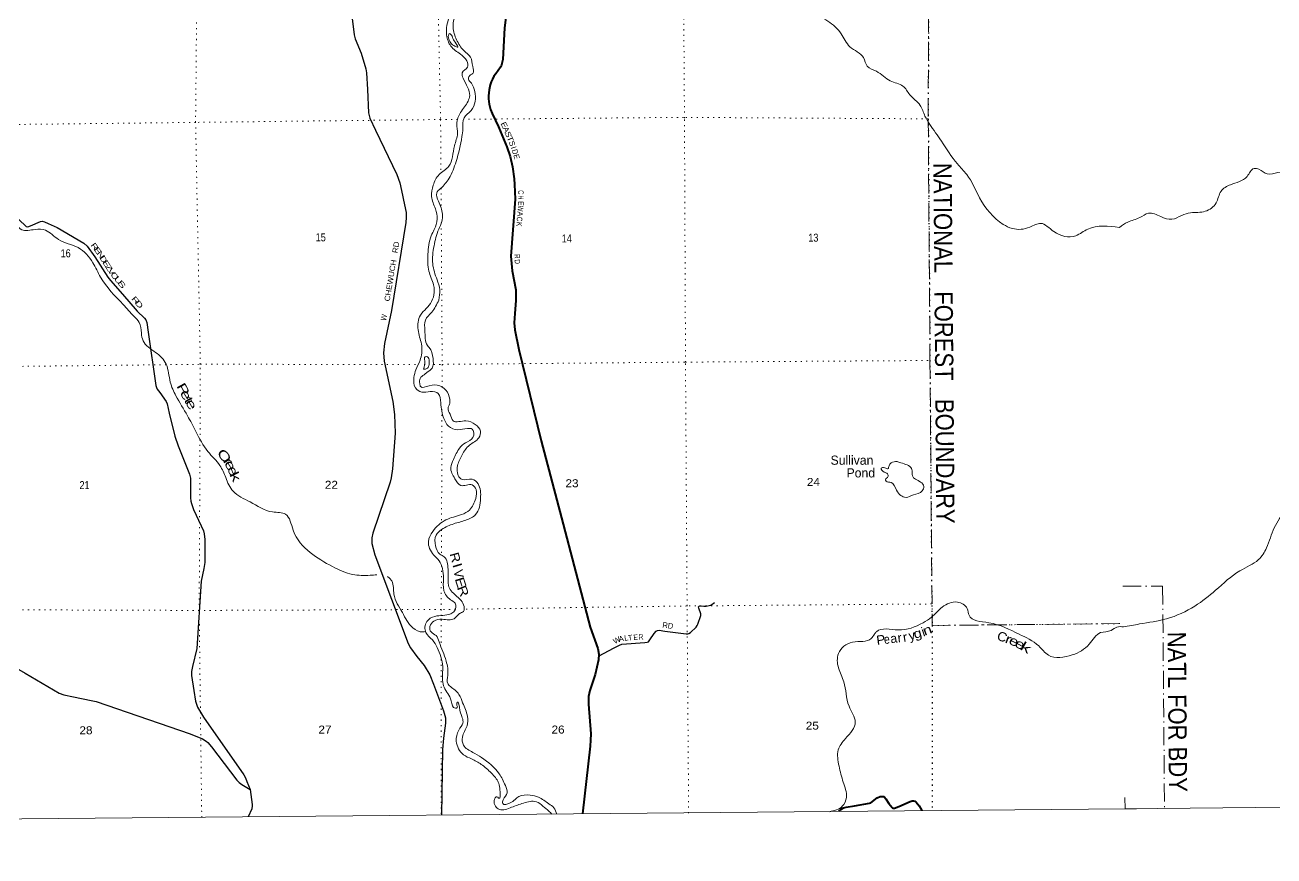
# Model space of a CAD drawing. Header units: feet. Extents: x -2 to 244583, y 367190 to 553316.
# Drawn here: x 189955 to 217269, y 367440 to 385617 of the extents above; entities that cross this region are included whole.
import ezdxf
from ezdxf.enums import TextEntityAlignment as Align

# ---------------------------------------------------------------- set-up
doc = ezdxf.new("R2010")
doc.units = ezdxf.units.FT
doc.header["$LTSCALE"] = 80
doc.linetypes.add('DOT_DASHED', pattern=[7.7, 5, -1.2, 0.3, -1.2])
doc.linetypes.add('DOTTED', pattern=[1.5, 0.3, -1.2])
for name, color, linetype, lineweight in [('26', 7, 'Continuous', 40), ('27', 7, 'Continuous', 35), ('29', 7, 'Continuous', 25), ('30', 7, 'Continuous', 25), ('39', 7, 'Continuous', 13), ('4', 7, 'Continuous', 13), ('41', 7, 'Continuous', 13), ('44', 7, 'DOT_DASHED', 13), ('6', 7, 'DOTTED', 25), ('7', 7, 'DOTTED', 13)]:
    doc.layers.add(name, color=color, linetype=linetype, lineweight=lineweight)

msp = doc.modelspace()

# ---------------------------------------------------------------- linework, layer by layer
at = {"layer": '26'}
for points in [[(200474.17, 385841.92), (200438.73, 385551.93), (200401.64, 384865.02), (200385.84, 384776.37), (200377.35, 384738.15), (200352.62, 384695.98), (200247.89, 384551.27), (200208.88, 384497.1), (200175.73, 384434.47), (200148.14, 384370.76), (200124.79, 384307.05), (200102.95, 384195.31), (200090.83, 384069.2), (200091.9, 383998.06), (200106.75, 383885.51), (200136.47, 383770.83), (200171.23, 383677.22), (200310.92, 383388.53), (200494.29, 382954.58), (200563.06, 382742.98), (200617.24, 382510.81), (200652.2, 382254.54), (200661.93, 382127.81), (200674.66, 381803.37), (200578.88, 380558.6), (200611.75, 380236.09), (200686.5, 379820.73), (200690.41, 379757.12), (200690.41, 379591.48), (200668.25, 379309.04), (200654.33, 379105.16), (200664.73, 378948.4), (200755.54, 378520.88), (201240.34, 376524.2), (201688.19, 374835.94), (202314.26, 372443.77), (202483.42, 371981.68), (202502.92, 371857.12), (202494.45, 371731.79), (202420.64, 371409.72), (202308.46, 371057.59), (202277.95, 370926.96), (202281.04, 370757.49), (202330.68, 370114.56), (202324.64, 369971.31), (202311.43, 369842.64), (202147.99, 368358.81)], [(207752.36, 368421.92), (207793.25, 368454.2), (207857.86, 368490.11), (207909.71, 368505.89), (208097.04, 368537.36), (208423.37, 368594.45), (208448.9, 368606.22), (208588.91, 368710.62), (208653.49, 368739.08), (208684.59, 368745.07), (208705.8, 368744.39), (208730.06, 368739.08), (208752.79, 368724.72), (208780.06, 368691.7), (208844.05, 368590.7), (208916.12, 368497.72), (208926.28, 368491.31), (208940.63, 368485.32), (208952.6, 368484.13), (208968.41, 368487.43), (209063.17, 368523.3), (209313.23, 368635.1), (209333.07, 368642.13), (209359.39, 368644.52), (209384.52, 368644.52), (209410.84, 368638.54), (209433.97, 368626.55), (209443.14, 368620.58), (209510.09, 368537.58), (209566.03, 368436.61)]]:
    msp.add_lwpolyline(points, dxfattribs=at)
at = {"layer": '29'}
for points in [[(196973.91, 386896.75), (197154.13, 385403.42), (197176.45, 385317.14), (197307.52, 384997.28), (197409.43, 384656.04), (197422.58, 384568.73), (197445.01, 384202.48), (197469.9, 383694.66), (197495.84, 383576.64), (197616.8, 383317.15), (198088.5, 382343.58), (198150.71, 382166.31), (198185.38, 381997.52), (198256.07, 381681.63), (198289.56, 381516.43), (198294.04, 381404.38), (198284.56, 381299.29), (197968.18, 379373.01), (197813.81, 378650.37), (197796.86, 378446.28), (197812.12, 378263.96), (197997.98, 377384.69), (198034.44, 377094.92), (198048.86, 376690.43), (197989.46, 375905), (197963.13, 375712.27), (197940.19, 375613.68), (197559.63, 374504.36), (197537.08, 374396.82), (197541.7, 374276.93), (197608.32, 374027.45), (198334.35, 372088.61), (198388.79, 371991.58), (198523.77, 371804.55), (198684.93, 371603.47), (198804.64, 371405.11), (198890.52, 371199.16), (199104.32, 370615.75), (199149.53, 370463.9), (199154.01, 370421.32), (199152.84, 370344.11), (199104.81, 370020.05), (199084.89, 369768.47), (199063.38, 368330.97)], [(189822.35, 381363.26), (189979.44, 381210.47), (190014.53, 381199.34), (190076.03, 381222.64), (190293.29, 381315.44), (190332.54, 381324.83), (190381.81, 381311.39), (190462.36, 381277.37), (190661.67, 381184.99), (191241.79, 380840.78), (191314.02, 380777.11), (191483.25, 380543.83), (191765.84, 380103.49), (191823.78, 380024.94), (192087.64, 379729.37), (192407.92, 379355.37), (192571.05, 379202.58), (192594.46, 379164.52), (192616.86, 379106.25), (192651.8, 378896.76), (192815.76, 377729.68), (192829.61, 377687.71), (192847.53, 377651.85), (192906.45, 377574.8), (193045.46, 377381.74), (193064.76, 377329.15), (193110.07, 377126.22), (193229.21, 376623.21), (193303.84, 376411.98), (193555.9, 375790.37), (193573.14, 375706.68), (193576.19, 375587.13), (193572.42, 375275.18), (193582.09, 375201.33), (193593.29, 375149.79), (193639.04, 375021.68), (193808.38, 374659.6), (193857.56, 374549.21), (193873.23, 374489.82), (193891.13, 374363.84), (193886.67, 373857.87), (193867.5, 373729.88), (193809.37, 373448.07), (193713.99, 371976.84), (193617.71, 371584.31), (193595.53, 371475.7), (193595.74, 371389.07), (193650.34, 371061.09), (193680.63, 370825.81), (193729.12, 370696.91), (193858.1, 370473.65), (194740.56, 369218.73), (194775.75, 369151.8), (194807.09, 369067.86), (194875.66, 368896.87)], [(202509.4, 371815.74), (202824.13, 371985.96), (202952.23, 372052.76), (203005.17, 372072.68), (203512.1, 372106.54), (203559.13, 372114.39), (203586.71, 372127.6), (203619.6, 372164.81), (203717.37, 372304.83), (203756.21, 372354.17), (203785.74, 372371.31), (203825.63, 372376.58), (203946.74, 372359.4), (204412.39, 372298.15), (204452.7, 372298.15), (204474.04, 372305.59), (204506.45, 372325.04), (204629.62, 372446.05), (204657.02, 372484.88), (204669.93, 372511.04), (204732.64, 372697.04), (204735.29, 372736.52), (204688.91, 372861.25), (204685.61, 372888.65), (204687.85, 372895.37), (204694.57, 372906.57), (204711, 372911.59), (204797.54, 372901.61), (204851.33, 372904.33), (204914.04, 372915.54), (204954.49, 372927.93), (205034.94, 372982.35)], [(189772.67, 371549.65), (189955.26, 371435.74), (190700.21, 370999.77), (190802.84, 370964.75), (191016.22, 370919.59), (191402.66, 370843.5), (191510.53, 370816.85), (193564.59, 370109.09), (193836.35, 370002.7), (193915.77, 369951.83), (193951.6, 369920.46), (194035.72, 369829.83), (194587.72, 369095.82), (194641.38, 369044.23), (194700.49, 369003.35), (194875.66, 368896.87)], [(194875.66, 368896.87), (194922.21, 368568.88), (194923.55, 368534.41), (194912.23, 368470.25), (194837.3, 368293.52)]]:
    msp.add_lwpolyline(points, dxfattribs=at)
at = {"layer": '39'}
for points in [[(201931.89, 399063.92), (201871.73, 398925.31), (201823.56, 398776.48), (201855.72, 398592.42), (201871.9, 398422.67), (201800.92, 398221.61), (201796.75, 398037.96), (201862.54, 397794.98), (201880.32, 397588.88), (201884.62, 397439.45), (201860.98, 397316.58), (201829.57, 397220.05), (201836.62, 396959.56), (201861.4, 396662.54), (201985.84, 396083.8), (202199.03, 395500.02), (202352.57, 394993.63), (202404.34, 394760.9), (202432.78, 394603.12), (202562.45, 394472.46), (202692.18, 394345.84), (202735.26, 394232.31), (202681.1, 394089.6), (202523.19, 393877.41), (202361.24, 393836.85), (202263.63, 393775.38), (202204.59, 393560.05), (202111.71, 393385.48), (201795.67, 393114.53), (201670.97, 392980.69), (201492.5, 392736.44), (201382.94, 392515.63), (201277.24, 392280.64), (200992.88, 391956.84), (200751.82, 391711.28), (200633.06, 391422.35), (200587.04, 391256.93), (200628.59, 390840.62), (200590.2, 390491.83), (200558.46, 390367.04), (200572.94, 390051.97), (200590.54, 390003.32), (200579.5, 389922.7), (200560.57, 389684.72), (200503.62, 389475.42), (200406.06, 389417.99), (200284.8, 389405.23), (200182.94, 389325.64), (200093.67, 389114.69), (200036.13, 388854.94), (199897.5, 388737.41), (199529.43, 388505.39), (199266.95, 388326.69), (199247.41, 388209.83), (199379.92, 387976.18), (199602.35, 387664.82), (199734.18, 387372.64), (199851.68, 387064.48), (199907.94, 386696.45), (199863.79, 386373.97), (199779.15, 386213.43), (199430.94, 385952.94), (199337.75, 385752.13), (199317.42, 385566.64), (199392.96, 385295.29), (199551.66, 385057.31), (199697.3, 384910.32), (199747.46, 384711.93), (199749.7, 384558.49), (199700.91, 384528.76), (199653.35, 384432.4), (199716.87, 384340.85), (199789.49, 384164.4), (199799.01, 383942.25), (199711.93, 383745.41), (199556.62, 383583.65), (199529.64, 383347.78), (199511.47, 383174.38), (199381.97, 382630.82), (199228.3, 382263.15), (199041.99, 382039.17), (198958.11, 381943.22), (198998.39, 381763.11), (199081.87, 381479.55), (199069.89, 381318.2), (199003.3, 381147.37), (198900.16, 380785.18), (198871.35, 380393.89), (198966.14, 380041.58), (199026.18, 379824.9), (199003.33, 379597.06)], [(201713.12, 397790.62), (201762.86, 397555.89), (201758.83, 397384.36), (201724.6, 397219.22), (201712.09, 396839.85), (201675.09, 396610.15), (201644.35, 396398.54), (201670.86, 396248.86), (201765.68, 396072.17), (201890.85, 395901.18), (201967.44, 395718.64), (202074.69, 395396.46), (202176.45, 395122.8), (202192.11, 394908.64), (202018.97, 394775.35), (201918.84, 394497.92), (201983.68, 394174.2), (202098.17, 393952.87), (202146.76, 393792.85), (202098.02, 393595.58), (202024.09, 393487.41), (201793.59, 393282.1), (201389.97, 392771.91), (201278.22, 392537), (201170.77, 392324.24), (200954.1, 392092.53), (200645.18, 391740.75), (200575.63, 391542.05), (200508.63, 391211.69), (200506.03, 391062.04), (200532.43, 390902.27), (200507.74, 390690.59), (200467.58, 390535.61), (200460, 390232.9), (200445.44, 390023.13), (200429.72, 389888.06), (200325.33, 389764.09), (200213.86, 389553.39), (200116.5, 389340.52), (199930.94, 389007.53), (199787.65, 388837.56), (199449.88, 388607.22), (199217.48, 388412.03), (199170.39, 388182.44), (199246.36, 387947.42), (199327.74, 387829.41), (199482.64, 387611.67), (199666.8, 387306.79), (199723.87, 387009.4), (199763.03, 386906.01), (199758.73, 386710.25), (199783.72, 386431.4), (199713.59, 386303), (199348.54, 385984.15), (199210.25, 385723.29), (199176.15, 385396.66), (199268.17, 385153.38), (199476.07, 384979.44), (199613.65, 384834.56), (199630.16, 384693.07), (199517.74, 384573.23), (199538.52, 384451.87), (199633.11, 384254.99), (199679.4, 384070.77), (199643.65, 383948.04), (199481.32, 383703.61), (199395.65, 383454.27), (199413.33, 383240.09), (199345.62, 382974.4), (199223.3, 382525.63), (199009.23, 382344.35), (198883.35, 382109.6), (198846.19, 381865.76), (198929.81, 381594.32), (198969.62, 381373.84), (198904.34, 381142.43), (198838.17, 381007.93), (198766.8, 380600.98), (198786.69, 380231.34), (198890.17, 379931.41), (198897.71, 379713.32), (198820.84, 379526.45), (198585.26, 379232.38), (198557.27, 378909.72), (198630.32, 378598.02), (198594.35, 378283.52), (198503.09, 378074.61), (198460.76, 377907.55), (198494.4, 377677.04), (198632.64, 377588.67), (198816.49, 377602.74)], [(213888.31, 381187.19), (213197.69, 381152.24), (212931.58, 381007.89), (212454.22, 381096.06), (212165.66, 381276.96), (211928.53, 381194.86), (211546.68, 381164.87), (211345.89, 381255.96), (210829.89, 381837.11), (210549.22, 382346.97), (210344.01, 382577.4), (209994.61, 383077.93), (209740.49, 383442.15), (209635.65, 383625.01), (209529.38, 383858.36), (209304.01, 384091.03), (209152.82, 384280.48), (208877.59, 384392.6), (208573.24, 384603.96), (208374.71, 384715.21), (208292.12, 384901.86), (207994.16, 385141.42), (207803.66, 385422.14), (207512.23, 385702), (207127.3, 385926.38), (206879.09, 386104.81), (206347.59, 386223.87), (205918.31, 386281.22), (205410.83, 386555.44), (205127.08, 386629.3), (204714.6, 386569.37), (204242.96, 386629.22), (204065.39, 386806.85), (203813.93, 386880.35), (203167.71, 387200.55), (202807.49, 387467.05), (202549.85, 387702.11), (202213.85, 388313.52), (201909.22, 388672.25), (201719.65, 388679.41)], [(228852.84, 385226.51), (228413.47, 385389.79), (227876.5, 385587.57), (227339.34, 385795.44), (226949.47, 385905.13), (226648.74, 386105.43), (226114.09, 386392.15), (225673.42, 386308.91), (225397.84, 386042.96), (225026.18, 385627.67), (224775.24, 385445.04), (224452.18, 385127.66), (224317.07, 384698.73), (224096.74, 384395.46), (223629.77, 383895.49), (223355.03, 383376.99), (222961.09, 382860.25), (222805.34, 382768.35), (222681.03, 382826.57), (222418.62, 382924.56), (222200.86, 382906.23), (221945.53, 382846.76), (221556.8, 382897.87), (221205.41, 382897.17), (220718.77, 382893.86), (220000.39, 382968.94), (219595.17, 382827.79), (219121.6, 382461.04), (218686.3, 382204.14), (218305.89, 382033.16), (218020.19, 382082.21), (217719.38, 382286.56), (217355.87, 382390.69), (217118.2, 382357.83), (216938.45, 382463.47), (216833.16, 382477.61), (216678.97, 382304.92), (216314.94, 382122.13), (216111.68, 381980.82), (216001.51, 381724.12), (215766.73, 381541.8), (215444.27, 381507.3), (215251.52, 381449.04), (215034.97, 381368.09), (214791.55, 381424.02), (214523.51, 381499.68), (214333.52, 381403.08), (214072.84, 381307.14), (213888.31, 381187.19)], [(199231.02, 385428.33), (199214.1, 385390.94), (199233.33, 385280.95), (199290.85, 385193.5), (199354.98, 385154.42), (199417.29, 385131.51), (199383.85, 385206.57), (199314.58, 385324.44), (199269.18, 385411.75), (199231.02, 385428.33)], [(187245.76, 384116.63), (187375.37, 383634.73), (187523.53, 383186.93), (187742.21, 382899.83), (188045.97, 382638), (188292.54, 382491.89), (188827.23, 382300.12), (189024.44, 382075.84), (189077.97, 381820.89), (189150.83, 381664.63), (189369.59, 381557.18), (189674.29, 381376.1), (189883.47, 381139.57), (190174.2, 381144.35), (190404.11, 381127.62), (190686.37, 380926.6), (191116.23, 380746.11), (191441.4, 380417.43), (191607.25, 380100.65), (192098.85, 379503.62), (192340.04, 379242.51), (192451.52, 379110.03), (192501.31, 378879.35), (192537.67, 378709.37), (192811.24, 378455.96), (193042.36, 378196.98), (193132.64, 377804.34), (193254.33, 377508.24), (193507.56, 377069.35), (193691.25, 376724.11), (193954.6, 376287.12), (194217.47, 375981.35), (194343.57, 375717.5), (194505.6, 375418.93), (194878.3, 375184.58), (195368.26, 374965.06), (195654.28, 374913.38), (195819.75, 374564.3), (196191.55, 374079.66), (196678.45, 373771.35), (197118.49, 373598.82), (197501.79, 373580.35), (197651, 373591.5)], [(213971.14, 372448.96), (214329.31, 372514.83), (214920.84, 372629.26), (215539.5, 372907.87), (215991.29, 373251.97), (216524.29, 373678.45), (216929.55, 373922.65), (217106.33, 374180.64), (217271.6, 374616.21), (217510.18, 375020.86), (217648.78, 375478.14), (217737.53, 376007.2), (217899.52, 376299.25), (218152.35, 376593.04), (218488.84, 376947.05), (218765.3, 377376.67), (218938.74, 377598.22), (219220.62, 377852.17), (219567.99, 378060.91), (220059.51, 378229.99), (220676.86, 378262.08), (221432.2, 378155.38), (221804.56, 378011.01), (222032.89, 377900.24), (222290.13, 377860.74), (222588.56, 377779.6), (223241.67, 377842.69), (223559, 377933.66), (223852.81, 377882.74), (224022, 377906.2), (224168.51, 378058.54), (224614.52, 378283.32), (225122.19, 378557.77), (225409.9, 378613.82), (225653.52, 378547.79), (225763.55, 378392.31), (225946.42, 378230.15), (226237.95, 378088.27), (226513.36, 378049.12), (226928.02, 378119.73), (227424.17, 378153.53), (227632.56, 378238.36), (227729.61, 378337.21), (227936.34, 378403.83), (228228.79, 378423.6), (228605.56, 378469.24), (229058.27, 378451.69), (229610.25, 378417.86), (229918.77, 378547.05), (230144.74, 378767.6), (230317.41, 378924.48), (230550.41, 379094.64), (230800.92, 379299.49), (231295.5, 379519.15), (231601.41, 379678.59), (231833.67, 379887.13), (232049.41, 379905.43), (232338.67, 379985.76), (232505.91, 380110.2), (232735.83, 380439.93), (232964.1, 380646.37), (233235.38, 380716.25), (233426.43, 380653.25), (233837.34, 380499.52), (234282.25, 380572.74), (234580.35, 380717.89), (234709.93, 380910.31), (234841.25, 381116.91), (235062.81, 381147.44), (235332.39, 381201.12), (235472.07, 381288.67)], [(199003.33, 379597.06), (198848.87, 379334.37), (198711.61, 379162.32), (198700.85, 378932.31), (198757.59, 378606.67), (198793.4, 378561.86), (198877.4, 378322.71), (198856.76, 378110.98), (198742.6, 378015.38), (198681.48, 377967.63), (198597.79, 377887.83), (198588.37, 377772.87), (198605.76, 377706.06), (198793.69, 377724.12), (199023.8, 377723.53), (199193.72, 377582.32), (199245.85, 377379.87), (199232.85, 377303.31), (199205.85, 377239.02), (199250.67, 377101.24), (199317.66, 376961.2), (199596.18, 376958.05), (199801.12, 376877), (199916.48, 376730.35), (199880.49, 376587.44), (199676.76, 376426.24), (199512.77, 376212.1), (199415.19, 375981.06), (199428.81, 375764.91), (199514.58, 375677.14), (199730.61, 375680.75), (199862.66, 375580.34), (199917.5, 375264.81), (199810.39, 374908.73), (199594.99, 374786.01), (199331.65, 374706.23), (199065.74, 374580.04), (198945.25, 374460.29), (198934.39, 374222.21), (199025.15, 374043.55), (199123.34, 373981.88), (199206.92, 373715.99), (199211.71, 373433.51), (199216.49, 373356.91), (199375.91, 373141.29), (199543.06, 372935.51), (199543.33, 372786.13), (199458.05, 372742.68), (199339.66, 372630.98), (199077.1, 372617.8), (198896.95, 372575.43), (198808.8, 372459.35), (198833.67, 372341.99), (198945.75, 372259.97), (199012.78, 372123.97), (199165.32, 371704.38), (199199.96, 371387.06), (199199.95, 371213.46), (199257.72, 371148.21), (199445.43, 370974.5), (199526.06, 370791.91), (199631.55, 370491.96), (199621.09, 370288.2), (199521.31, 370041.04), (199543.47, 369865.16), (199745.5, 369707.44), (199937.93, 369592.22), (200323.39, 369240.65), (200459.63, 368980.73), (200496.09, 368818.82), (200413.59, 368668.36), (200402.53, 368585.72), (200566.2, 368600.02), (200757.57, 368739.15), (201002.2, 368772.72), (201185.35, 368726.24), (201409.74, 368582.39), (201519.73, 368494.35), (201585.12, 368353.97)], [(198668.77, 378088.89), (198697.16, 378272.26), (198704.21, 378356.96), (198754.66, 378356.39), (198794.01, 378269.15), (198784.71, 378164.28), (198745.61, 378100.13), (198668.77, 378088.89)], [(198816.49, 377602.74), (198991.54, 377554.33), (199045.69, 377351.86), (199114.33, 377007.91), (199215.35, 376843.26), (199418.3, 376764.25), (199630.57, 376792.13), (199731.34, 376778.88), (199751.42, 376596.97), (199586.5, 376475.7), (199460.04, 376364.09), (199323.89, 376113.3), (199265.32, 375938.35), (199357.3, 375691.03), (199488.8, 375544.2), (199731.16, 375555.59), (199820.83, 375455.66), (199810.46, 375259.97), (199676.3, 375007.14), (199501.55, 374908.19), (199161.09, 374792.94), (198873.51, 374539.83), (198776.01, 374314.85), (198889.71, 374026.91), (199013.34, 373896.32), (199082.5, 373725.57), (199106.42, 373514.91), (199116.71, 373243.13), (199261.73, 373043.66), (199361.77, 372967.84), (199349.74, 372802.45), (199266.22, 372736.78), (198914.33, 372680.21), (198743.45, 372567.08), (198720.46, 372327.12), (198863.91, 372166.02), (198968.94, 371999.31), (199089.2, 371582.11), (199087.66, 371277.31), (199122.26, 371129.56), (199278.23, 370831.05), (199367.21, 370672.59), (199407.74, 370686.27), (199396.44, 370755.03), (199411.13, 370803.31), (199467.56, 370623.01), (199528.89, 370343.75), (199442.37, 370195.35), (199387.02, 369949.7), (199545.05, 369655.21), (199717.58, 369564.44), (199934.19, 369444.9), (200153.95, 369250.64), (200305.05, 369053.13), (200335.81, 368921.57), (200313.12, 368707.85), (200275.11, 368736.54), (200217.63, 368654.43), (200330.4, 368459.36), (200595.36, 368504.81), (200854.81, 368596.75), (201137.74, 368625.85), (201281.95, 368529.34), (201409.89, 368422.92), (201480.56, 368352.17)], [(208896.41, 376041.62), (208851.8, 375977.2), (208826.77, 375908.85), (208756.37, 375929.83), (208677.56, 375922.65), (208741.13, 375835.13), (208815.38, 375797.96), (208826.76, 375735.25), (208771.56, 375675.31), (208785.29, 375640.84), (208895.96, 375611.33), (209015.05, 375438.4), (209221.16, 375284.67), (209383.31, 375341.37), (209578.05, 375423.95), (209609.48, 375522.51), (209539.98, 375620.19), (209361.91, 375755.43), (209358.51, 375809.98), (209343.59, 375915.11), (209108.9, 376040.91), (209024.44, 376068.11), (208894.94, 376041.31)], [(197880.91, 373551.26), (197936.94, 373506.8), (197974.69, 373455.9), (198023.79, 373166.68), (198206.79, 372762.9), (198435.07, 372433.3), (198653.99, 372339.98), (198707.54, 372349.01)], [(207541.23, 368409.73), (207828.04, 368527.92), (207917.12, 368722.72), (207848.38, 369058.59), (207757.58, 369406.82), (207739.54, 369762.3), (207899.87, 370008.78), (208112.02, 370371.75), (207974.76, 370716.47), (207861.92, 371250.67), (207744.36, 371554.8), (207743.99, 371867.69), (208051.72, 372118.55), (208462.4, 372196.67), (208532.15, 372292.77), (208575.15, 372344.77), (209047.94, 372383.83), (209594.79, 372541.15), (209779.91, 372664.21), (210014.64, 372885.62), (210344.91, 372992.91), (210561.26, 372851.18), (210599.92, 372705.4), (211029.99, 372543.07), (211693.18, 372293.33), (212124.13, 372034.11), (212335.76, 371833.89), (212856.59, 371838.08), (213228.72, 372072.07), (213477.94, 372325.62), (213706.6, 372373.49), (213834.65, 372448.75), (213974.36, 372448.96)]]:
    msp.add_spline(points, degree=3, dxfattribs=at)
at = {"layer": '4'}
for p, q in [((214261.32, 368472.45), (214004.06, 368469.79)), ((214261.32, 368472.45), (214004.06, 368469.79)), ((214261.32, 368472.45), (214004.06, 368469.79)), ((214261.32, 368472.45), (214004.06, 368469.79)), ((214261.32, 368472.45), (214004.06, 368469.79)), ((214261.32, 368472.45), (214004.06, 368469.79)), ((214261.32, 368472.45), (214004.06, 368469.79)), ((214008.75, 368719.86), (214011.33, 368469.86)), ((214008.75, 368719.86), (214011.33, 368469.86)), ((214008.75, 368719.86), (214011.33, 368469.86)), ((214008.75, 368719.86), (214011.33, 368469.86)), ((214008.75, 368719.86), (214011.33, 368469.86)), ((214008.75, 368719.86), (214011.33, 368469.86)), ((214008.75, 368719.86), (214011.33, 368469.86))]:
    msp.add_line(p, q, dxfattribs=at)
msp.add_lwpolyline([(0, 551604.47), (30320.18, 551625.32), (60640.31, 551687.89), (90960.33, 551792.15), (121280.18, 551938.12), (151599.79, 552125.8), (181919.11, 552355.19), (212238.1, 552626.27), (242556.67, 552939.07), (244583.23, 368785.28), (214011.34, 368469.87), (183439.05, 368196.52), (152869.71, 367965.22), (122293.47, 367775.98), (91720.3, 367628.78), (61146.96, 367523.65), (30573.51, 367460.56), (0, 367439.54)], close=True, dxfattribs=at)
at = {"layer": '44'}
for points in [[(183226.08, 394000.38), (204290, 394218.2), (209646.75, 394234.83), (209719.58, 388945.4), (209707.58, 383563.67), (209745.86, 378280.16), (209793.93, 372482.38), (213972.31, 372522.79)], [(213964.43, 373341.35), (214833.73, 373340.84), (214873.85, 368478.21)]]:
    msp.add_lwpolyline(points, dxfattribs=at)
at = {"layer": '6'}
msp.add_lwpolyline([(209477.17, 414440.93), (209488.72, 410230.26), (209531.5, 404914.71), (209575.58, 399538.59), (209646.75, 394234.83), (209717.96, 388935.11), (209707.6, 383563.64), (209744.67, 378278.43), (209784.95, 372922.54), (209793.93, 372482.38), (209795.77, 368427.33)], dxfattribs=at)
at = {"layer": '7'}
for p, q in [((199053.08, 382051.47), (199056.06, 381584.68)), ((198685.28, 378193.36), (198792.96, 378193.33)), ((199074.01, 377211.06), (199064.63, 374738.15)), ((199064.02, 374575.4), (199061.91, 374020.03)), ((199057.27, 372610.03), (199056.93, 372016.35)), ((209793.93, 372482.38), (213972.31, 372522.79)), ((199056.78, 371743.45), (199054.82, 368327.94))]:
    msp.add_line(p, q, dxfattribs=at)
for points in [[(193820.24, 368284.58), (193764.56, 372811.16), (193789.19, 378194.58), (193685.59, 383486.6), (193735.59, 388795.04), (193649.67, 394107.9), (193648.88, 394174.68)], [(198936.2, 394214.78), (198936.27, 394158.75), (198932.19, 388871.47), (199043.51, 383549.09), (199050.92, 382389.01)], [(204468.02, 368378.42), (204433.63, 372906.4), (204399.17, 378242.04), (204376.84, 383579.56), (204340.31, 388911.19), (204255.89, 394213.5)], [(199417.52, 383552.39), (199043.51, 383549.09), (193685.59, 383486.6), (188370.05, 383423.62), (183313.82, 383367.95)], [(209707.6, 383563.64), (204356.84, 383595.94), (199556.33, 383553.61)], [(199057.96, 381287.83), (199077.74, 378193.26), (199075.88, 377704.2)], [(183357.43, 378084.56), (188457.53, 378133.81), (193789.19, 378194.58), (198551.29, 378193.39)], [(198895.85, 378193.31), (199077.74, 378193.26), (204399.17, 378242.04), (209744.67, 378278.43)], [(199061.07, 373799.78), (199057.4, 372832), (199057.33, 372705.79)], [(209783.78, 372952.96), (204423.56, 372908.53), (199570.7, 372839.32)], [(199369.71, 372836.45), (199057.4, 372832), (193764.56, 372811.16), (189032.89, 372827.36)]]:
    msp.add_lwpolyline(points, dxfattribs=at)

# ---------------------------------------------------------------- texts
at = {"layer": '27'}
for s, rotation, width, p in [('E', 295.821, 1.25, (200381.97, 383402.42)), ('A', 292.907, 1.2, (200423.99, 383305.6)), ('S', 292.907, 1.15, (200468.97, 383200.5)), ('T', 292.907, 1.35, (200511.83, 383101.8)), ('S', 288.004, 1.05, (200550.62, 383006.46)), ('I', 288.004, 0.9, (200585.9, 382916.86)), ('D', 286.136, 0.95, (200613.85, 382825.22)), ('C', 270.247, 0.65, (200739.68, 381955.68)), ('H', 269.247, 0.6, (200741.99, 381844.54)), ('W', 265.6, 0.65, (200731.17, 381606.17)), ('E', 267.6, 0.75, (200738.65, 381715.3)), ('C', 265.6, 0.7, (200710.47, 381375.51)), ('A', 265.6, 0.8, (200721.89, 381487.65)), ('K', 265.6, 0.75, (200703.32, 381263.36)), ('R', 272.819, 0.7, (200657.87, 380552.34)), ('D', 272.819, 0.7, (200663.14, 380437.36))]:
    msp.add_text(s, height=120, rotation=rotation, dxfattribs=dict(at, width=width)).set_placement(p, align=Align.CENTER)
msp.add_text('E', height=120, rotation=285.136, dxfattribs=at).set_placement((200648.36, 382719.26), align=Align.CENTER)
at = {"layer": '30'}
for s, rotation, width, p in [('R', 305.959, 1.4, (191431.22, 380734.77)), ('E', 305.959, 1.5, (191498.11, 380642.56)), ('CHEWUCH   RD', 80.673, 1.1, (198035.88, 380217.11)), ('N', 305.959, 1.4, (191562.22, 380554.18)), ('D', 302.69, 1.3, (191621.75, 380457.62)), ('E', 302.69, 1.4, (191683.28, 380361.75)), ('Z', 302.69, 1.55, (191737.73, 380276.67)), ('V', 302.69, 1.45, (191796.5, 380189.1)), ('O', 306.413, 1.35, (191865.52, 380091.76)), ('U', 311.756, 1.55, (191951.05, 379991.52)), ('S', 311.756, 1.7, (192023.57, 379905.47)), ('R', 310.576, 1.55, (192329.99, 379554)), ('D', 310.576, 1.55, (192404.39, 379467.12)), ('W', 77.942, 0.75, (197861.52, 379205.76)), ('RD', 352.507, 0.9, (204005.8, 372422.24)), ('L', 6.821, 0.9, (203110.76, 372152.88)), ('T', 3.821, 0.9, (203193.16, 372156.25)), ('E', 3.821, 0.75, (203312.96, 372163.96)), ('R', 3.821, 0.7, (203430.46, 372171.24))]:
    msp.add_text(s, height=120, rotation=rotation, dxfattribs=dict(at, width=width)).set_placement(p, align=Align.CENTER)
for s, rotation, p in [('W', 27.541, (202923.03, 372109.94)), ('A', 13.62, (203005.42, 372133.63))]:
    msp.add_text(s, height=120, rotation=rotation, dxfattribs=at).set_placement(p, align=Align.CENTER)
at = {"layer": '41'}
for s, rotation, width, p in [('P', 298.569, 1.55, (193327.14, 377602.53)), ('e', 299.99, 1.5, (193388.88, 377475.16)), ('t', 299.99, 1.4, (193451.91, 377364.66)), ('e', 299.978, 1.5, (193507.82, 377269.51)), ('C', 308.966, 1.55, (194230.06, 376134.08)), ('r', 304.758, 1.85, (194317.06, 376024.6)), ('e', 301.171, 1.5, (194359.94, 375933.59)), ('e', 294.918, 1.35, (194412.88, 375821.81)), ('k', 295.72, 1.55, (194466.03, 375694.25)), ('R', 285.6, 1.15, (199267.15, 373942.61)), ('I', 287.056, 1.35, (199314.33, 373766.11)), ('E', 287.788, 1.35, (199387.23, 373389.04)), ('R', 291.943, 1.25, (199443.99, 373197.29)), ('y', 12.837, 1.05, (209370.64, 372169.72)), ('g', 14.837, 1.2, (209498.62, 372213.34)), ('n', 20.31, 1.3, (209719.7, 372290.85)), ('C', 339.357, 1.1, (211289.28, 372142.94)), ('e', 5.259, 0.85, (208810.67, 372082.41)), ('r', 9.195, 1.05, (209215.26, 372132.32)), ('r', 339.357, 1.35, (211425.96, 372092.05)), ('e', 334.158, 1.35, (211540.47, 372050.74)), ('e', 332.138, 1.4, (211668.62, 371985.85)), ('k', 329.593, 1.7, (211791.13, 371913.37))]:
    msp.add_text(s, height=200, rotation=rotation, dxfattribs=dict(at, width=width)).set_placement(p, align=Align.CENTER)
for s, p in [('Sullivan', (207571.33, 375998.14)), ('Pond', (207920.71, 375720.44))]:
    msp.add_text(s, height=200, dxfattribs=at).set_placement(p)
for s, rotation, p in [('V', 279.887, (199341.3, 373597.96)), ('i', 19.456, (209628.33, 372248.24)), ('a', 8.259, (208965.78, 372101.43)), ('r', 7.259, (209092.98, 372114.39))]:
    msp.add_text(s, height=200, rotation=rotation, dxfattribs=at).set_placement(p, align=Align.CENTER)
at = {"layer": '41', "width": 1.1}
msp.add_text('P', height=200, rotation=7.701, dxfattribs=at).set_placement((208586.71, 372058.15))
at = {"layer": '44', "width": 0.9}
for s, rotation, p in [('NATIONAL   FOREST   BOUNDARY', 270.48, (209819.54, 382598.42)), ('NATL FOR BDY', 270.473, (214941.96, 372344.12))]:
    msp.add_text(s, height=400, rotation=rotation, dxfattribs=at).set_placement(p)
at = {"layer": '7'}
for s, width, p in [('15', 0.85, (196311.74, 380884.8)), ('14', 0.85, (201692.21, 380859.75)), ('13', 0.85, (207083.99, 380877.02)), ('16', 0.85, (190733.4, 380535.91)), ('21', 0.85, (191146.52, 375465.12)), ('22', 1.1, (196512.38, 375471.58)), ('23', 1.1, (201774.53, 375505.69)), ('24', 1.1, (207053.33, 375533.46)), ('25', 1.1, (207028.85, 370204.06)), ('28', 1.1, (191145.09, 370102.44)), ('27', 1.1, (196371.59, 370117.36)), ('26', 1.1, (201469.36, 370117.88))]:
    msp.add_text(s, height=175, dxfattribs=dict(at, width=width)).set_placement(p)

doc.saveas('drawing.dxf')
